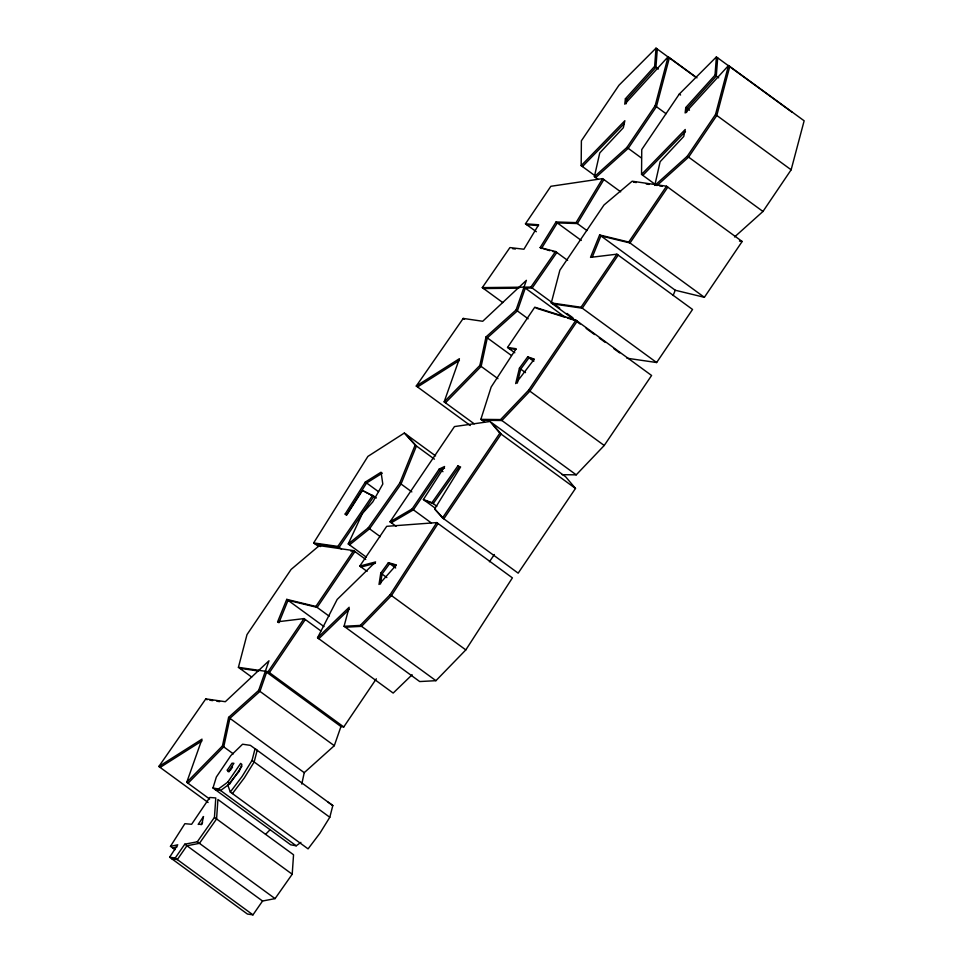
<?xml version="1.0" encoding="UTF-8"?>
<svg xmlns="http://www.w3.org/2000/svg" width="963" height="963" viewBox="0 0 963 963"><rect width="100%" height="100%" fill="white"/><g stroke="black" fill="none" stroke-linecap="round" stroke-linejoin="round"><path stroke-width="1.44" d="M594.436 175.326L581.171 165.624L581.387 140.791L618.932 85.286L656.02 48.15L695.671 77.136M654.816 184.114L641.539 174.411L641.755 149.566L679.3 94.073L716.388 56.925L792.031 112.202M170.463 846.345L177.734 844.804L169.644 857.214L175.206 858.021L184.788 844.19L197.307 841.782L214.448 817.394L215.784 797.942L209.778 797.46L191.613 824.292L184.872 823.69L170.463 846.345L174.989 849.655M169.644 857.214L247.419 914.043L252.968 914.85L262.55 901.031L275.069 898.611L292.21 874.223L293.546 854.771L217.915 799.495L216.579 818.959L199.437 843.335L186.918 845.755L177.324 859.574L171.775 858.767M696.995 77.847L668.129 56.745L624.758 104.173L625.396 98.768L654.635 66.363L656.02 48.15M657.296 49.089L655.923 67.302L626.684 99.707L626.203 103.763M734.576 236.958L762.961 211.463L791.141 169.801L804.141 120.796L728.51 65.532L685.138 112.96L685.776 107.543L715.015 75.15L716.388 56.925M717.676 57.864L716.291 76.089L687.052 108.482L686.571 112.539M380.77 573.129L379.013 584.457L396.371 564.956L388.39 562.657L380.77 573.129L386.849 577.571M380.517 583.975L382.046 574.068L389.678 563.596L396.323 565.51M209.621 799.025L186.75 782.317L222.453 745.928L228.604 717.387L258.662 690.423L268.978 660.787L225.306 701.714L205.805 698.873L158.859 766.488L208.104 802.48M301.78 784.075L304.236 772.663L334.293 745.699L340.962 726.535L265.331 671.259M474.229 423.84L444.16 401.872L479.863 365.471L486.014 336.93L516.072 309.978L526.388 280.329L482.716 321.269L463.215 318.428L416.269 386.043L470.317 425.538M598.071 179.359L594.388 176.662L599.756 152.948L623.35 127.706L624.855 120.712L581.171 165.624M519.442 368.191L515.674 383.587L534.296 359.139L527.712 356.852L519.442 368.191L525.521 372.633M517.3 383.13L520.718 369.13L528.988 357.791L534.26 359.62M230.313 792.043L242.134 776.419L252.041 760.433L255.051 748.733L332.813 805.562L329.803 817.262L319.897 833.248L308.076 848.872L230.313 792.043L227.834 785.134L239.245 771.279L241.857 764.441L240.654 763.394L227.774 782.137L218.457 788.962L212.992 787.975L216.35 777.009L230.831 755.618L242.592 744.218L250.38 745.362L257.169 750.285L254.16 761.986L244.265 777.984L232.432 793.596M251.68 677.049L238.415 667.347L246.997 634.605L291.103 569.434L319.295 545.624L353.65 550.619L365.723 559.443M580.147 324.037L551.281 302.936L559.876 270.194L603.97 205.023L632.161 181.213L666.516 186.208L742.16 241.484L704.374 297.314L675.256 290.236L599.624 234.96L590.512 257.374L616.91 254.184L692.541 309.46L656.634 362.533L626.913 358.212M594.388 176.662L626.949 147.411L655.141 105.749L668.129 56.745M669.417 57.684L656.417 106.688L628.225 148.35L595.676 177.601M641.539 174.411L685.235 129.487L683.718 136.481L660.124 161.724L654.768 185.45L687.317 156.187L715.509 114.525L728.51 65.532M729.785 66.459L716.797 115.464L688.605 157.125L656.959 185.558M367.084 571.408L359.801 566.088L386.705 526.328L436.769 522.596L512.4 577.872L465.815 649.905L435.926 680.685L419.699 681.551L344.068 626.275L349.136 607.268L317.537 637.795L393.169 693.071L412.128 674.75M484.533 422.047L480.862 419.35L491.154 387.054L516.156 348.726L507.525 347.462L534.778 307.185L575.958 320.198L651.59 375.474L604.222 445.484L576.235 474.843L562.127 474.687M186.75 782.317L201.989 739.151L158.859 766.488M444.16 401.872L459.399 358.705L416.269 386.043M366.313 557.156L348.245 543.951L368.251 527.868L399.765 483.077L415.149 445.062L404.328 433.049L367.89 456.414L313.673 542.903L318.548 546.478M350.64 550.932L354.926 551.558L317.152 607.388L288.033 600.31L278.921 622.724L277.633 621.785L286.757 599.371L315.864 606.461L329.141 616.164M592.329 256.989L600.912 235.899L630.019 242.977L667.804 187.147M673.113 295.509L675.256 290.236M348.245 543.951L362.377 513.532L372.765 501.94L382.805 484.028L381.071 472.195L365.326 482.054L345.151 514.061L346.427 515L366.602 482.993L382.347 473.134M317.537 637.795L337.17 599.443L375.582 561.935L359.801 566.088M549.825 250.693L540.147 247.599L556.012 221.972L576.067 222.609L602.609 178.624L620.678 191.83M603.885 179.551L577.343 223.548L557.288 222.91L541.423 248.538M434.674 508.958L443.823 518.816L501.133 434.108L491.299 422.42L565.654 476.769L575.489 488.446L518.166 573.154L442.535 517.877L434.674 508.958L460.603 466.959L457.834 465.984L431.942 502.674L423.383 499.532L444.569 466.525L439.284 468.993L412.14 508.909L390.015 521.826L396.094 526.267M376.377 497.967L362.509 490.384L346.704 515.049L345.151 514.061M344.068 626.275L360.294 625.408L390.184 594.628L436.769 522.596M438.057 523.535L391.472 595.567L361.57 626.347L345.344 627.214M536.355 231.746L525.473 223.801L550.86 186.292L602.609 178.624M238.415 667.347L268.123 671.668L304.043 618.595L320.908 630.934M305.319 619.534L269.411 672.607L266.619 672.198L259.95 691.362L229.88 718.326L223.741 746.855L188.038 783.256M315.864 606.461L353.65 550.619M390.015 521.826L454.464 426.573L490.023 421.493L499.845 433.169L575.489 488.446M227.292 770.123L231.975 763.19L233.925 763.286L228.327 771.808L227.292 770.123L229.411 771.676M230.193 770.52L232.54 767.054M201.074 824.822L202.591 822.595M551.281 302.936L581.002 307.257L616.91 254.184M618.186 255.123L582.278 308.196L552.569 303.875M599.624 234.96L628.743 242.05L666.516 186.208M480.862 419.35L500.604 419.567L528.591 390.22L575.958 320.198M442.535 517.877L499.845 433.169M340.962 726.535L343.767 726.945L376.328 678.807M489.421 561.766L494.356 554.507M313.673 542.903L337.832 546.418L372.705 495.283M215.11 789.54L220.575 790.527L229.904 783.689L241.978 766.127M502.77 302.575L482.294 287.612L509.921 247.575L523.92 249.236L538.654 224.764L525.473 223.801M482.294 287.612L530.902 287.082L555.543 251.548L567.616 260.383M582.446 166.563L624.06 123.794M642.827 175.35L685.475 131.498M445.448 402.799L481.151 366.409L487.302 337.869L517.36 310.917L525.292 288.093L532.178 288.021L556.831 252.487L552.63 251.415M265.535 834.379L269.736 830.094M318.813 638.734L349.364 609.218M349.521 544.877L369.539 528.807L401.053 484.016L416.425 446.001L405.616 433.976M212.992 787.975L290.754 844.816L296.219 845.803L300.877 842.384M417.545 386.97L459.411 360.439M160.135 767.427L202.001 740.896M391.291 522.765L413.416 509.836L440.56 469.92L444.533 468.078M361.089 567.026L375.426 563.247M172.582 847.909L176.951 846.983M277.633 621.785L304.043 618.595M483.582 288.551L518.864 288.166M482.138 420.289L501.879 420.506L529.867 391.147L577.234 321.136L567.303 317.995M526.761 224.74L538.473 225.595M512.605 248.683L515.41 249.008M633.449 182.151L636.302 182.561M646.281 184.017L649.122 184.427M659.667 185.955L662.375 186.353M739.44 241.087L742.16 241.484M508.813 348.401L515.999 349.449M314.961 543.842L339.12 547.357L373.981 496.222L365.073 491.937M239.691 668.286L258.638 671.042M209.874 700.221L212.667 700.631M216.844 701.233L219.624 701.642M540.147 247.599L555.543 251.548M536.066 308.124L564.462 317.092M424.671 500.459L433.218 503.601L459.11 466.923L457.834 465.984M328.142 802.191L332.813 805.562M715.015 75.15L718.699 77.834M654.635 66.363L658.319 69.059M715.509 114.525L791.141 169.801M679.3 94.073L680.588 95.012M685.776 107.543L689.448 110.227M655.141 105.749L666.011 113.694M625.396 98.768L626.684 99.707M687.317 156.187L762.961 211.463M626.949 147.411L641.418 157.992M628.743 242.05L704.374 297.314M576.067 222.609L586.936 230.554M556.012 221.972L581.279 240.437M581.002 307.257L656.634 362.533M530.902 287.082L553.761 303.802M556.169 305.548L559.756 308.184M566.954 313.444L572.949 317.826M586.142 328.419L594.532 334.546M599.335 338.061L605.33 342.443M613.732 348.57L619.727 352.952M524.016 287.167L564.872 317.02M516.072 309.978L528.145 318.801M527.712 356.852L533.791 361.294M507.525 347.462L514.808 352.783M463.215 318.428L464.503 319.367M486.014 336.93L511.281 355.395M528.591 390.22L604.222 445.484M479.863 365.471L497.931 378.676M500.604 419.567L576.235 474.843M404.328 433.049L435.601 455.896M415.149 445.062L434.421 459.146M439.284 468.993L442.956 471.677M431.942 502.674L436.817 506.237M423.383 499.532L435.469 508.356M399.765 483.077L411.839 491.9M412.14 508.909L431.412 522.993M365.326 482.054L378.603 491.756M362.509 490.384L363.797 491.323M368.251 527.868L380.337 536.692M388.39 562.657L395.673 567.977M337.832 546.418L341.516 549.115M390.184 594.628L465.815 649.905M319.295 545.624L320.583 546.563M360.294 625.408L435.926 680.685M286.757 599.371L324.013 626.6M268.123 671.668L343.767 726.945M258.662 690.423L334.293 745.699M205.805 698.873L207.093 699.812M228.604 717.387L304.236 772.663M252.041 760.433L329.803 817.262M222.453 745.928L233.335 753.873M227.774 782.137L229.904 783.689M218.457 788.962L296.219 845.803M214.448 817.394L292.21 874.223M197.307 841.782L275.069 898.611M184.788 844.19L262.55 901.031M175.206 858.021L252.968 914.85M203.47 816.576L201.905 824.147L198.197 824.376L203.47 816.576"/></g></svg>
